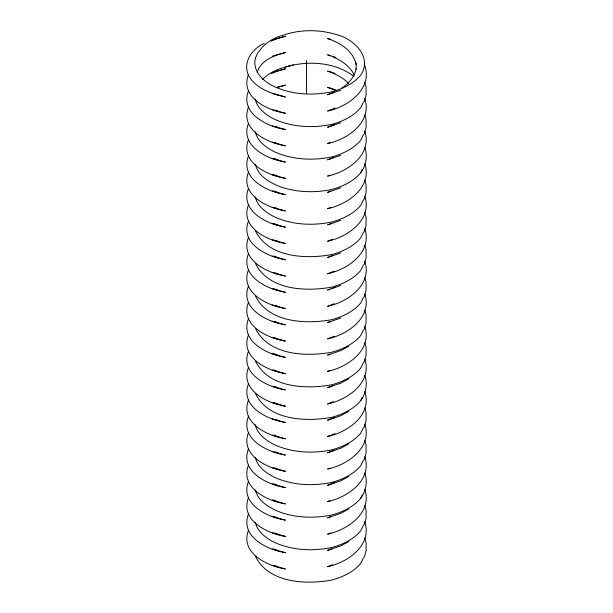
<?xml version="1.0" encoding="UTF-8"?>
<svg xmlns="http://www.w3.org/2000/svg" width="613" height="613" viewBox="0 0 613 613"><rect width="100%" height="100%" fill="white"/><g stroke="black" fill="none" stroke-linecap="round" stroke-linejoin="round"><path stroke-width="0.92" d="M356.138 68.472C354.743 76.901 348.621 83.514 341.732 88.111M364.26 101.574L366.068 95.191L366.068 86.916L364.773 82.357M364.26 134.117L366.068 127.742L366.068 119.466L364.773 114.907M364.26 199.217L366.068 192.842L366.068 184.559L364.773 180.007M364.26 231.768L366.068 225.392L366.068 217.109L364.773 212.558M364.26 264.318L366.068 257.935L366.068 249.66L364.773 245.108M364.26 296.868L366.068 290.485L366.068 282.21L364.773 277.651M364.26 329.419L366.068 323.036L366.068 314.76L364.773 310.201M364.26 361.961L366.068 355.586L366.068 347.31L364.773 342.751M364.26 427.062L366.068 420.687L366.068 412.403L364.773 407.852M364.26 459.612L366.068 453.237L366.068 444.954L364.773 440.402M364.26 524.713L366.068 518.33L366.068 510.054L364.773 505.495M364.26 557.263L366.068 550.88L366.068 542.605L364.773 538.045M248.48 74.533C239.775 97.145 267.245 110.409 285.443 113.282L272.203 109.612M248.48 90.808C239.775 113.42 267.245 126.676 285.443 129.558L272.203 125.887M248.48 107.083C239.775 129.695 267.245 142.952 285.443 145.833L272.203 142.162M248.48 123.359C239.775 145.971 267.245 159.227 285.443 162.108L272.203 158.438M248.48 139.634C239.775 162.246 267.245 175.502 285.443 178.383L272.203 174.713M248.48 155.909C239.775 178.521 267.245 191.777 285.443 194.658L272.203 190.988M248.48 172.184C239.775 194.796 267.245 208.052 285.443 210.933L272.203 207.263M248.48 188.459C239.775 211.071 267.245 224.327 285.443 227.208L272.203 223.538M248.48 204.734C239.775 227.346 267.245 240.602 285.443 243.484L272.203 239.813M248.48 221.009C239.775 243.622 267.245 256.878 285.443 259.759L272.203 256.088M248.48 237.285C239.775 259.889 267.245 273.153 285.443 276.034L272.203 272.356M248.48 253.56C239.775 276.164 267.245 289.428 285.443 292.309L272.203 288.631M248.48 269.835C239.775 292.439 267.245 305.703 285.443 308.577L272.203 304.906M248.48 286.11C239.775 308.714 267.245 321.978 285.443 324.852L272.203 321.181M248.48 302.378C239.775 324.99 267.245 338.253 285.443 341.127L272.203 337.456M248.48 318.653C239.775 341.265 267.245 354.529 285.443 357.402L272.203 353.732M248.48 334.928C239.775 357.54 267.245 370.796 285.443 373.677L272.203 370.007M248.48 351.203C239.775 373.815 267.245 387.071 285.443 389.952L272.203 386.282M248.48 367.478C239.775 390.09 267.245 403.346 285.443 406.227L272.203 402.557M248.48 383.753C239.775 406.365 267.245 419.621 285.443 422.503L272.203 418.832M248.48 400.028C239.775 422.641 267.245 435.897 285.443 438.778L272.203 435.107M248.48 416.304C239.775 438.916 267.245 452.172 285.443 455.053L272.203 451.383M248.48 432.579C239.775 455.191 267.245 468.447 285.443 471.328L272.203 467.658M248.48 448.854C239.775 471.466 267.245 484.722 285.443 487.603L272.203 483.933M248.48 465.129C239.775 487.741 267.245 500.997 285.443 503.878L272.203 500.208M248.48 481.404C239.775 504.009 267.245 517.272 285.443 520.153L272.203 516.475M248.48 497.679C239.775 520.284 267.245 533.548 285.443 536.421L272.203 532.751M248.48 513.955C239.775 536.559 267.245 549.823 285.443 552.696L272.203 549.026M248.48 530.23C239.775 552.834 267.245 566.098 285.443 568.971L272.203 565.301M257.161 72.503C260.686 60.335 274.256 55.231 285.443 52.549L272.203 56.22M363.57 101.919L360.697 107.681A59.798 34.52 0 0 1 331.771 124.378C312.814 128.293 292.478 127.282 274.655 119.343C266.318 115.144 257.376 108.884 255.322 99.206M363.57 134.469L360.697 140.224A59.798 34.52 0 0 1 331.771 156.928C312.814 160.844 292.478 159.832 274.655 151.894C266.318 147.695 257.376 141.434 255.322 131.757M255.322 164.307C258.349 176.927 271.413 183.655 282.731 187.609C298.577 192.467 315.595 192.865 331.771 189.478A59.798 34.52 0 0 0 360.697 172.774L362.337 169.487M363.57 199.562L360.697 205.324A59.798 34.52 0 0 1 331.771 222.021C312.814 225.944 292.478 224.933 274.655 216.994C266.318 212.795 257.376 206.535 255.322 196.857M363.57 232.112L360.697 237.875A59.798 34.52 0 0 1 331.771 254.571C306.094 259.245 268.923 257.789 255.613 231.155M363.57 264.663L360.697 270.425A59.798 34.52 0 0 1 331.771 287.122C306.094 291.796 268.923 290.34 255.613 263.705M363.57 297.213L360.697 302.975A59.798 34.52 0 0 1 331.771 319.672C306.094 324.346 268.923 322.882 255.613 296.255M363.57 329.763L360.697 335.526A59.798 34.52 0 0 1 331.771 352.222C306.094 356.889 268.923 355.433 255.613 328.806M363.57 362.314L360.697 368.068A59.798 34.52 0 0 1 331.771 384.772C306.094 389.439 268.923 387.983 255.613 361.356M255.613 393.898C268.923 420.533 306.094 421.989 331.771 417.323A59.798 34.52 0 0 0 360.697 400.618L362.337 397.331M363.57 427.407L360.697 433.169A59.798 34.52 0 0 1 331.771 449.865C312.814 453.789 292.478 452.777 274.655 444.839C266.318 440.64 257.376 434.379 255.322 424.702M363.57 459.957L360.697 465.719A59.798 34.52 0 0 1 331.771 482.416C312.814 486.339 292.478 485.327 274.655 477.389C266.318 473.19 257.376 466.93 255.322 457.252M255.322 489.795C258.349 502.422 271.413 509.15 282.731 513.104C298.577 517.962 315.595 518.353 331.771 514.966A59.798 34.52 0 0 0 360.697 498.269L362.337 494.975M363.57 525.057L360.697 530.82A59.798 34.52 0 0 1 331.771 547.516C312.814 551.432 292.478 550.428 274.655 542.49C266.318 538.283 257.376 532.023 255.322 522.345M363.57 557.608L360.697 563.37A59.798 34.52 0 0 1 331.771 580.067C306.094 584.741 268.923 583.277 255.613 556.65M360.697 172.774C365.999 165.61 367.831 155.909 364.773 147.457M360.697 400.618C365.999 393.454 367.831 383.753 364.773 375.302M360.697 498.269C365.999 491.097 367.831 481.404 364.773 472.952M264.218 43.362C252.158 48.672 242.189 62.672 248.74 75.805C256.219 88.908 271.651 93.705 285.443 97.007L272.203 93.337M348.782 346.245L340.797 350.567L327.557 355.142L330.07 354.153M348.782 378.796L340.797 383.117L327.557 387.692L332.575 385.723M348.782 411.346L340.797 415.668L327.557 420.242L334.246 417.614M348.782 443.896L340.797 448.218L327.557 452.792L334.246 450.164M348.782 476.447L340.797 480.768L327.557 485.343L334.246 482.707M348.782 508.997L340.797 513.311L327.557 517.893L330.905 516.575M348.782 541.547L340.797 545.861L327.557 550.436L331.74 548.796M271.268 41.102L277.919 38.328L285.443 36.274L272.203 39.945M271.268 73.652L277.919 70.878L285.443 68.825L273.023 72.265M334.246 92.119L327.557 94.747L340.797 90.172M335.081 108.064L327.557 111.022C348.314 106.915 373.761 88.119 364.26 64.258M334.246 124.669L327.557 127.297L340.797 122.723M330.07 142.584L327.557 143.572C347.579 139.389 372.635 122.025 364.773 98.632M334.246 157.219L327.557 159.847L340.797 155.273M330.07 175.134L327.557 176.123C347.579 171.939 372.635 154.576 364.773 131.182M330.905 191.08L327.557 192.398L340.797 187.823M330.905 207.355L327.557 208.673C347.579 204.489 372.635 187.126 364.773 163.732M331.74 223.301L327.557 224.948L340.797 220.374M332.575 239.246L327.557 241.223C347.579 237.039 372.635 219.676 364.773 196.283M333.411 255.192L327.557 257.498L340.797 252.924M334.246 271.138L327.557 273.773C347.579 269.582 372.635 252.219 364.773 228.833M330.07 289.06L327.557 290.049L340.797 285.466M332.575 288.072L335.081 287.083M334.246 303.688L327.557 306.316C347.579 302.132 372.635 284.769 364.773 261.376M330.07 321.61L327.557 322.591L340.797 318.017M334.246 336.238L327.557 338.866C347.579 334.683 372.635 317.319 364.773 293.926M330.07 370.428L327.557 371.417C347.579 367.233 372.635 349.87 364.773 326.476M333.411 401.668L327.557 403.967C347.579 399.783 372.635 382.42 364.773 359.026M335.081 433.56L327.557 436.517C347.579 432.334 372.635 414.97 364.773 391.577M330.07 468.079L327.557 469.068C347.579 464.884 372.635 447.521 364.773 424.127M330.07 500.629L327.557 501.618C347.579 497.434 372.635 480.071 364.773 456.677M330.905 532.85L327.557 534.161C347.579 529.977 372.635 512.614 364.773 489.22M332.575 564.742L327.557 566.711C347.579 562.527 372.635 545.164 364.773 521.77M277.62 87.23L285.443 85.1L277.919 87.153M262.441 79.644A49.829 28.773 0 0 1 285.443 67.016C308.048 60.273 334.79 61.951 354.038 76.449M285.443 67.016L293.42 64.901M330.928 39.424L327.557 38.535C339.985 42.734 353.571 50.871 356.138 64.809M330.928 55.699L327.557 54.81C338.161 58.496 349.096 64.472 354.207 74.955M331.771 72.196L327.557 71.085C335.211 73.828 342.889 77.407 348.559 83.383M330.928 88.249L327.557 87.36L335.081 90.318M333.411 56.549L335.87 57.492M332.591 72.51L335.05 73.453M331.771 88.471L335.87 90.042M276.256 94.264L277.919 94.954M275.421 110.187L277.919 111.229M275.421 126.462L277.919 127.504M274.593 142.392L277.919 143.779M273.758 158.323L277.919 160.054M272.931 174.245L277.919 176.329M273.758 190.873L277.919 192.605M274.593 207.493L277.084 208.527M273.758 223.416L277.919 225.155M274.593 240.043L277.919 241.422M273.758 255.966L277.919 257.698M275.421 272.938L277.919 273.973M274.593 288.861L277.919 290.248M275.421 305.489L277.919 306.523M274.593 321.411L277.919 322.798M273.758 337.342L277.919 339.073M272.931 353.272L277.919 355.348M273.758 369.892L277.919 371.624M274.593 386.512L277.919 387.899M273.758 402.442L277.919 404.174M276.256 419.752L277.919 420.449M273.758 434.992L277.919 436.724M275.421 451.957L277.919 452.999M274.593 467.888L277.919 469.274M273.758 483.81L277.919 485.542M272.931 499.741L277.919 501.817M273.758 516.361L277.919 518.092M274.593 532.981L277.919 534.367M273.758 548.911L277.919 550.643M274.593 565.531L277.919 566.918M356.138 63.001L356.138 69.369M306.5 60.541L306.5 93.084M255.437 57.959C251.943 71.131 263.766 81.881 274.655 86.801C292.478 94.731 312.814 95.743 331.771 91.827A59.798 34.52 0 0 0 360.697 75.131C372.712 57.791 354.153 39.109 337.533 34.949C320.76 29.539 302.293 29.186 285.443 34.466A49.829 28.773 0 0 0 261.337 48.381L257.682 52.986L255.437 57.959"/></g></svg>
